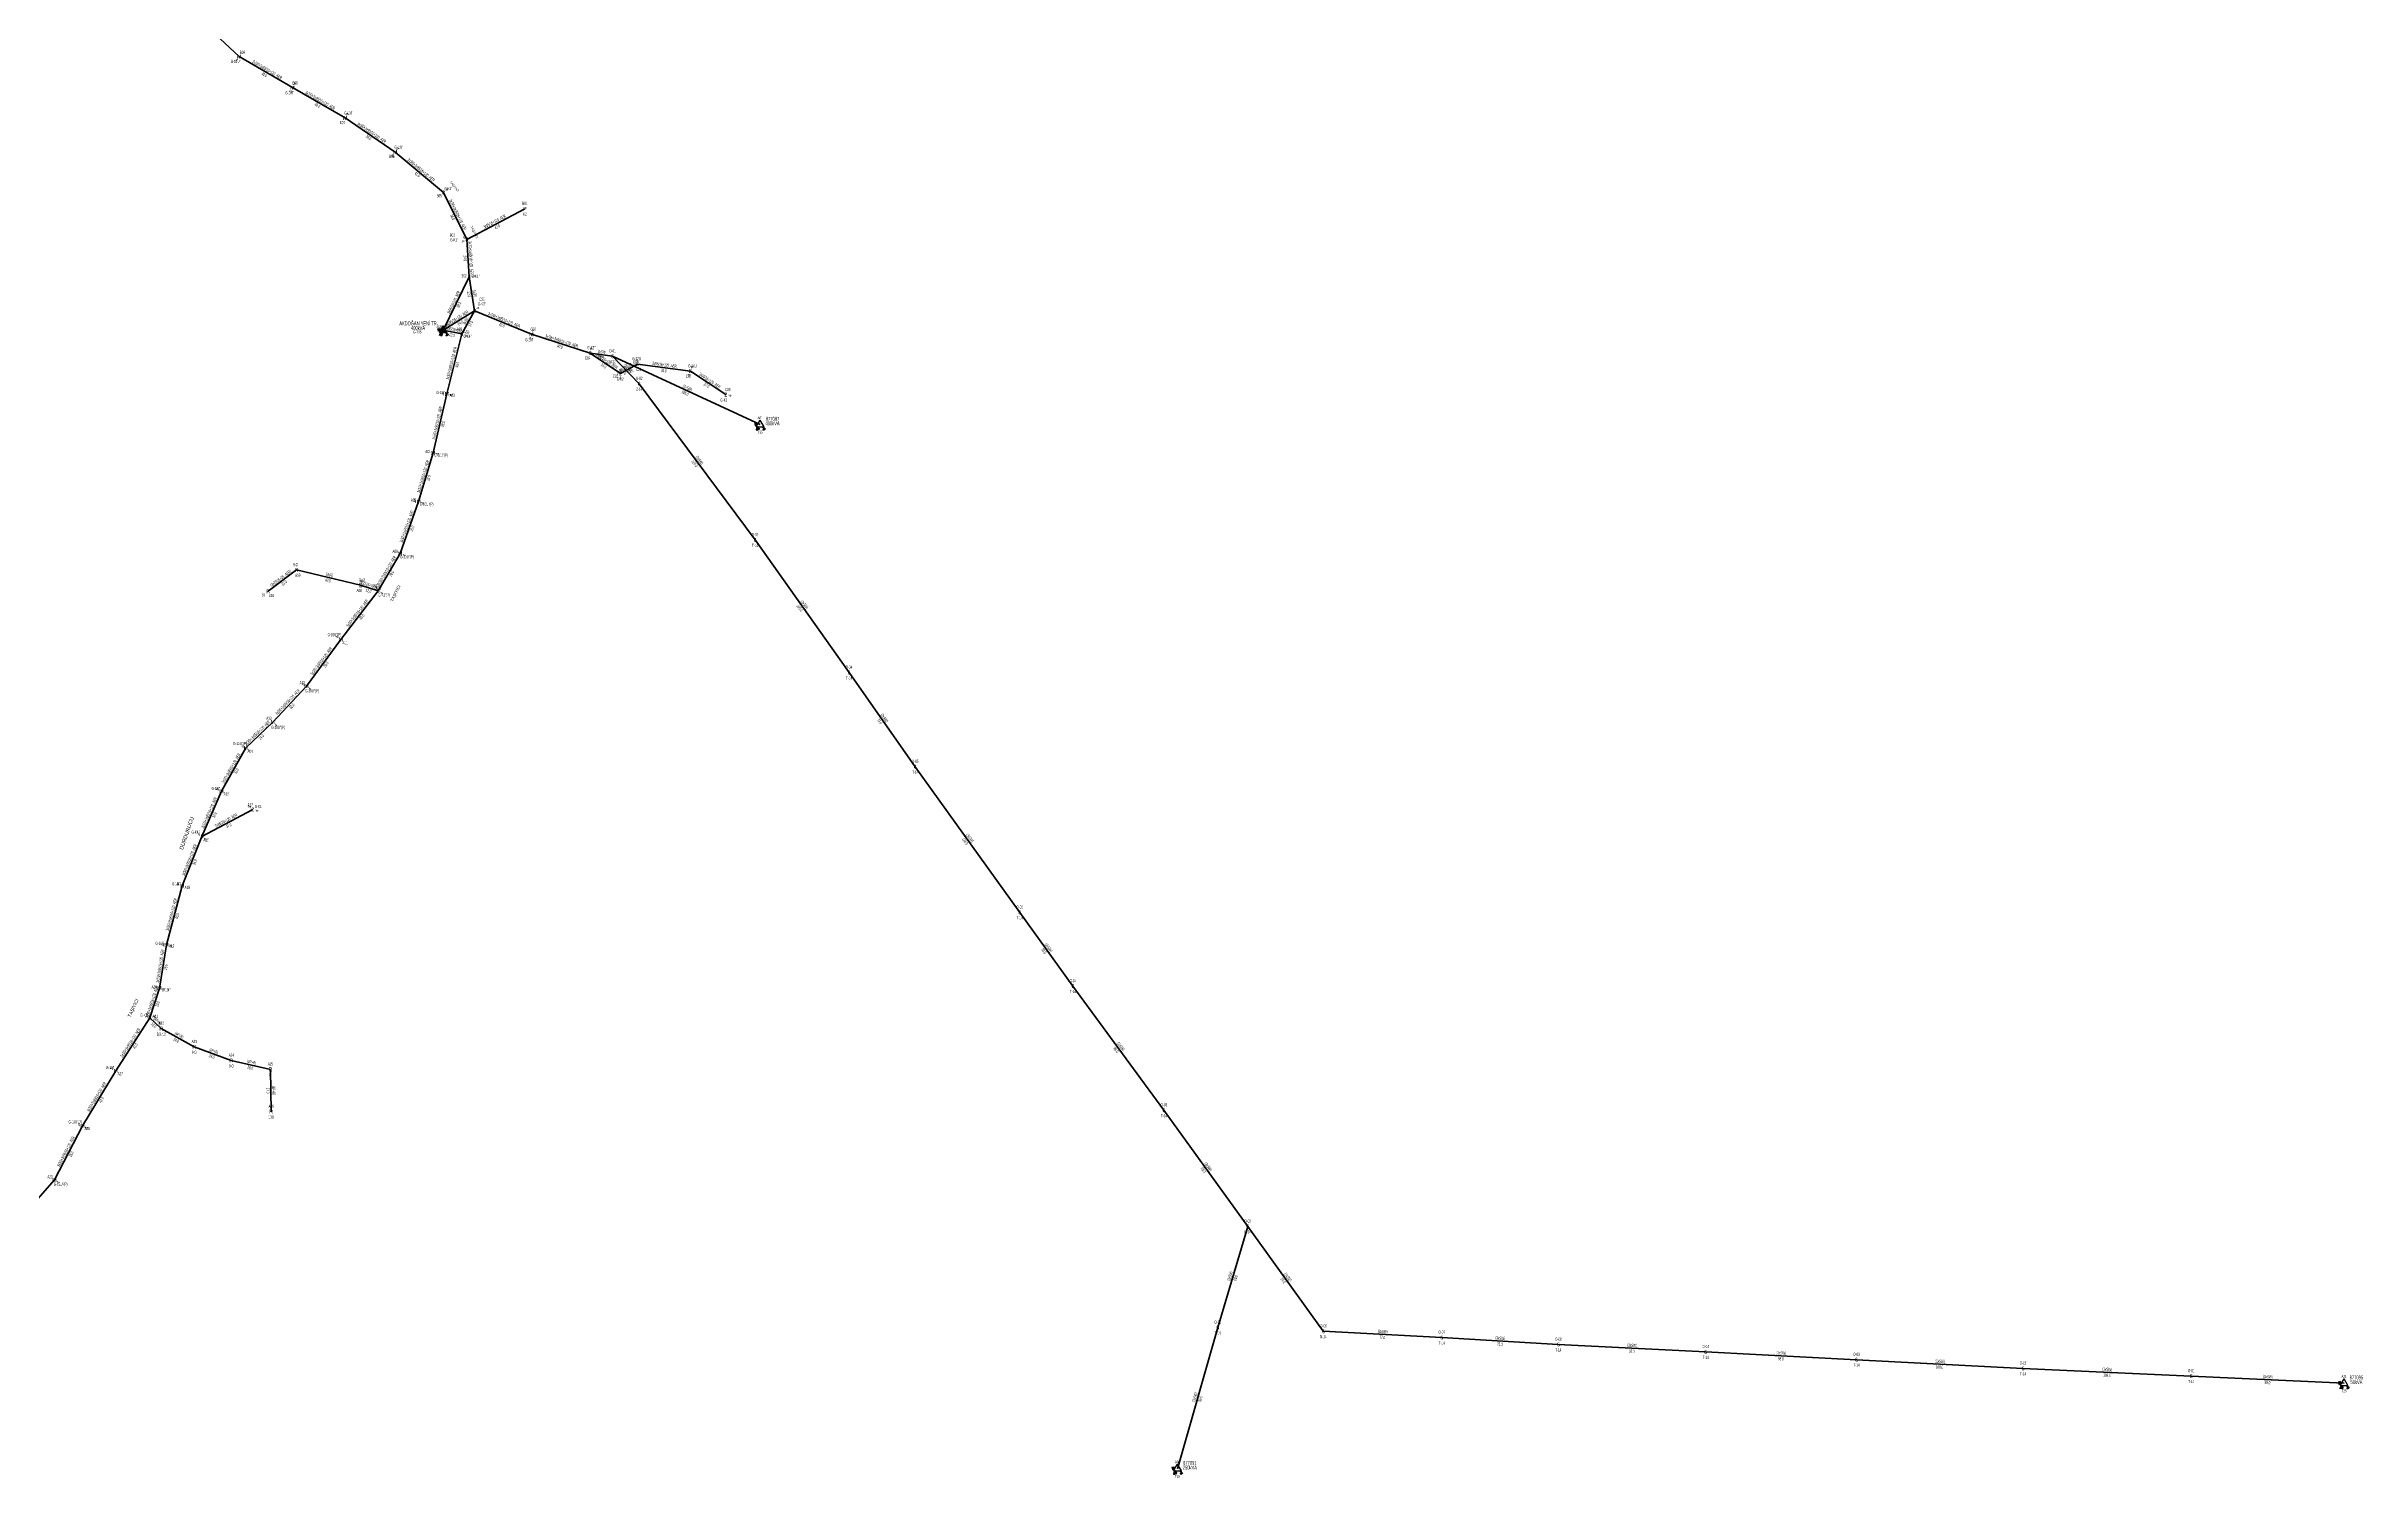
# Model space of a CAD drawing. Header units: millimetres. Extents: x 575398 to 593980, y 4181204 to 4193824.
# Drawn here: x 582530 to 584026, y 4183019 to 4183944 of the extents above; entities that cross this region are included whole.
import ezdxf
from ezdxf.enums import TextEntityAlignment as Align

# ---------------------------------------------------------------- set-up
doc = ezdxf.new("R2010")
doc.units = ezdxf.units.MM
for name, color, linetype, lineweight in [('DIREK_AG_MEVCUT', 120, 'Continuous', 25), ('DIREK_AG_YENI', 108, 'Continuous', 25), ('DIREK_ENH_MEVCUT', 6, 'Continuous', 25), ('DIREK_OG_YENI', 10, 'Continuous', 25), ('HAT_AG_HAVAI_BYSK', 3, 'Continuous', 50), ('HAT_AG_HAVAI_MEVCUT', 126, 'Continuous', 50), ('HAT_AG_HAVAI_YENI', 3, 'Continuous', 50), ('HAT_OG_HAVAI_MEVCUT', 48, 'Continuous', 70), ('HAT_OG_HAVAI_YENI', 1, 'Continuous', 70), ('KULLANICI', 1, 'Continuous', 25), ('TRAFO_MEVCUT', 5, 'Continuous', 30), ('TRAFO_TADILAT_BYSK', 5, 'Continuous', 30), ('TRAFO_YENI', 5, 'Continuous', 30)]:
    doc.layers.add(name, color=color, linetype=linetype, lineweight=lineweight)
doc.styles.add('Direk', font='B_CAD')
doc.styles.get("Standard").update_dxf_attribs({"font": 'Arial'})

# ---------------------------------------------------------------- blocks, each defined once
blk = doc.blocks.new('YENI_DIREK')
h = blk.add_hatch(color=32)
h.paths.add_polyline_path([(-3.3, -0.5), (-3.1, -0.6), (-2.6, 0.1), (-1.9, -0.3), (-1.8, -0.2), (-2.5, 0.3), (-2.1, 1), (-2.3, 1.1)])
h.paths.add_polyline_path([(-3.4, -0.2), (-3.3, -0.2), (-2.6, 1), (-2.7, 1.1)])
h.paths.add_polyline_path([(-3.5, 0.3), (-3.4, 0.2), (-3, 0.8), (-3.1, 0.9)])
h.paths.add_polyline_path([(-3.4, 0.7), (-3.5, 0.8), (-3.6, 0.7), (-3.5, 0.6)])
h.paths.add_polyline_path([(-1.3, -1.4), (-1.5, -1.4), (-1.5, -2.3), (-2.2, -2.3), (-2.5, -3.5), (-2.4, -3.5), (-2.2, -2.5), (-1.9, -2.5), (-2.1, -3.5), (-2, -3.5), (-1.8, -2.5), (-1.5, -2.5), (-1.7, -3.5), (-1.6, -3.5), (-1.4, -2.5), (-1.1, -2.5), (-1.3, -3.5), (-1.2, -3.5), (-1, -2.5), (-0.7, -2.5), (-0.9, -3.5), (-0.8, -3.5), (-0.5, -2.3), (-1.3, -2.3)])
at = {"layer": 'TRAFO_YENI'}
for points in [[(2.3, -1.6), (2.1, -1.9), (2, -1.4), (1.9, -1.4), (2, -2.3), (2.2, -2), (2.3, -2.7), (2.1, -2.7), (2.4, -2.9), (2.4, -2.9), (2.6, -2.5), (2.4, -2.6)], [(2.3, -1.6), (2.1, -1.9), (2, -1.4), (1.9, -1.4), (2, -2.3), (2.2, -2), (2.3, -2.7), (2.1, -2.7), (2.4, -2.9), (1.9, -3.2), (2.2, -3.8), (2.2, -3.7), (2, -3.3), (2.2, -3.1), (2.4, -3.6), (2.5, -3.6), (2.3, -3.1), (2.5, -2.9), (2.6, -3.4), (2.7, -3.4), (2.5, -2.9), (2.7, -2.8), (2.9, -3.2), (2.9, -3.2), (2.8, -2.7), (2.9, -2.6), (3.1, -3.1), (3.2, -3), (2.9, -2.4), (2.4, -2.9), (2.6, -2.5), (2.4, -2.6)], [(2.9, -2.6), (3.1, -3.1), (3.2, -3), (2.9, -2.4), (2.4, -2.9), (2.6, -2.5), (2.4, -2.6), (2.3, -1.6), (2.1, -1.9), (2, -1.4), (1.9, -1.4), (2, -2.3), (2.2, -2), (2.3, -2.7), (2.1, -2.7), (2.4, -2.9), (1.9, -3.2), (2.2, -3.8), (2.2, -3.7), (2, -3.3), (2.2, -3.1), (2.4, -3.6), (2.5, -3.6), (2.3, -3.1), (2.5, -2.9), (2.6, -3.4), (2.7, -3.4), (2.5, -2.9), (2.7, -2.8), (2.9, -3.2), (2.9, -3.2), (2.8, -2.7)]]:
    blk.add_hatch(color=32, dxfattribs=at).paths.add_polyline_path(points)
at = {"layer": 'TRAFO_TADILAT_BYSK', "color": 32, "flags": 128}
for points in [[(-3.5, 0.6), (-3.4, 0.7), (-3.5, 0.8), (-3.6, 0.7), (-3.5, 0.6)], [(-3.4, 0.2), (-3, 0.8), (-3.1, 0.9), (-3.5, 0.3), (-3.4, 0.2)], [(-3.3, -0.2), (-2.6, 1), (-2.7, 1.1), (-3.4, -0.2), (-3.3, -0.2)], [(-1.8, -0.2), (-2.5, 0.3), (-2.1, 1), (-2.3, 1.1), (-3.3, -0.5), (-3.1, -0.6), (-2.6, 0.1), (-1.9, -0.3), (-1.8, -0.2)], [(-1.3, -1.4), (-1.5, -1.4), (-1.5, -2.3), (-2.2, -2.3), (-2.5, -3.5), (-2.4, -3.5), (-2.2, -2.5), (-1.9, -2.5), (-2.1, -3.5), (-2, -3.5), (-1.8, -2.5), (-1.5, -2.5), (-1.7, -3.5), (-1.6, -3.5), (-1.4, -2.5), (-1.1, -2.5), (-1.3, -3.5), (-1.2, -3.5), (-1, -2.5), (-0.7, -2.5), (-0.9, -3.5), (-0.8, -3.5), (-0.5, -2.3), (-1.3, -2.3), (-1.3, -1.4)]]:
    blk.add_lwpolyline(points, dxfattribs=at)
at = {"layer": 'TRAFO_YENI', "linetype": 'Continuous'}
for p, q in [((-2.5, -1.4), (0, 2.9)), ((2.5, -1.4), (0, 2.9)), ((-2.5, -1.4), (2.5, -1.4))]:
    blk.add_line(p, q, dxfattribs=at)
at = {"layer": 'TRAFO_YENI', "color": 32, "flags": 128}
blk.add_lwpolyline([(1.9, -1.4), (2, -1.4), (2.1, -1.9), (2.3, -1.6), (2.4, -2.6), (2.6, -2.5), (2.4, -2.9), (2.9, -2.4), (3.2, -3), (3.1, -3.1), (2.9, -2.6), (2.8, -2.7), (2.9, -3.2), (2.9, -3.2), (2.7, -2.8), (2.5, -2.9), (2.7, -3.4), (2.6, -3.4), (2.5, -2.9), (2.3, -3.1), (2.5, -3.6), (2.4, -3.6), (2.2, -3.1), (2, -3.3), (2.2, -3.7), (2.2, -3.8), (1.9, -3.2), (2.4, -2.9), (2.1, -2.7), (2.3, -2.7), (2.2, -2), (2, -2.3), (1.9, -1.4)], dxfattribs=at)
at = {"layer": 'TRAFO_YENI', "linetype": 'Continuous'}
for points in [[(-2.5, -1.4), (0, -1.4), (0, 2.9)], [(0, -1.4), (0, 2.9), (2.5, -1.4)]]:
    blk.add_solid(points, dxfattribs=at)
blk = doc.blocks.new('MEV_DIREK')
h = blk.add_hatch(color=32)
h.paths.add_polyline_path([(-2.1, 1), (-2.4, 1.1), (-3.3, -0.5), (-3.1, -0.7), (-2.7, 0.1), (-1.9, -0.4), (-1.8, -0.2), (-2.6, 0.2)])
h.paths.add_polyline_path([(-3.5, -0.2), (-3.3, -0.2), (-2.6, 1), (-2.7, 1.1)])
h.paths.add_polyline_path([(-3.5, 0.3), (-3.4, 0.2), (-3.1, 0.8), (-3.2, 0.9)])
h.paths.add_polyline_path([(-3.6, 0.8), (-3.7, 0.7), (-3.5, 0.6), (-3.5, 0.7)])
h.paths.add_polyline_path([(-1.5, -2.3), (-2.3, -2.3), (-2.5, -3.5), (-2.4, -3.5), (-2.2, -2.5), (-1.9, -2.5), (-2.1, -3.5), (-2, -3.5), (-1.8, -2.5), (-1.5, -2.5), (-1.7, -3.5), (-1.6, -3.5), (-1.4, -2.5), (-1.1, -2.5), (-1.3, -3.5), (-1.2, -3.5), (-1, -2.5), (-0.7, -2.5), (-0.9, -3.5), (-0.8, -3.5), (-0.6, -2.3), (-1.3, -2.3), (-1.3, -1.4), (-1.5, -1.4)])
at = {"layer": 'TRAFO_MEVCUT'}
for points in [[(2.4, -1.6), (2.1, -1.9), (2.1, -1.4), (1.9, -1.4), (2, -2.3), (2.2, -2), (2.3, -2.7), (2.1, -2.7), (2.4, -2.9), (2.4, -2.9), (2.6, -2.5), (2.4, -2.6)], [(2.4, -1.6), (2.1, -1.9), (2.1, -1.4), (1.9, -1.4), (2, -2.3), (2.2, -2), (2.3, -2.7), (2.1, -2.7), (2.4, -2.9), (2, -3.2), (2.2, -3.8), (2.3, -3.7), (2.1, -3.3), (2.3, -3.1), (2.4, -3.6), (2.5, -3.6), (2.3, -3.1), (2.5, -2.9), (2.7, -3.4), (2.7, -3.4), (2.6, -2.9), (2.7, -2.8), (2.9, -3.2), (3, -3.2), (2.8, -2.7), (3, -2.6), (3.1, -3.1), (3.2, -3), (3, -2.4), (2.4, -2.9), (2.6, -2.5), (2.4, -2.6)], [(3, -2.6), (3.1, -3.1), (3.2, -3), (3, -2.4), (2.4, -2.9), (2.6, -2.5), (2.4, -2.6), (2.4, -1.6), (2.1, -1.9), (2.1, -1.4), (1.9, -1.4), (2, -2.3), (2.2, -2), (2.3, -2.7), (2.1, -2.7), (2.4, -2.9), (2, -3.2), (2.2, -3.8), (2.3, -3.7), (2.1, -3.3), (2.3, -3.1), (2.4, -3.6), (2.5, -3.6), (2.3, -3.1), (2.5, -2.9), (2.7, -3.4), (2.7, -3.4), (2.6, -2.9), (2.7, -2.8), (2.9, -3.2), (3, -3.2), (2.8, -2.7)]]:
    blk.add_hatch(color=32, dxfattribs=at).paths.add_polyline_path(points)
at = {"layer": 'TRAFO_MEVCUT', "linetype": 'Continuous'}
for p, q in [((-2.5, -1.4), (0, 2.9)), ((2.5, -1.4), (0, 2.9)), ((-2.5, -1.4), (2.5, -1.4))]:
    blk.add_line(p, q, dxfattribs=at)
at = {"layer": 'TRAFO_MEVCUT', "color": 32, "flags": 128}
blk.add_lwpolyline([(1.9, -1.4), (2.1, -1.4), (2.1, -1.9), (2.4, -1.6), (2.4, -2.6), (2.6, -2.5), (2.4, -2.9), (3, -2.4), (3.2, -3), (3.1, -3.1), (3, -2.6), (2.8, -2.7), (3, -3.2), (2.9, -3.2), (2.7, -2.8), (2.6, -2.9), (2.7, -3.4), (2.7, -3.4), (2.5, -2.9), (2.3, -3.1), (2.5, -3.6), (2.4, -3.6), (2.3, -3.1), (2.1, -3.3), (2.3, -3.7), (2.2, -3.8), (2, -3.2), (2.4, -2.9), (2.1, -2.7), (2.3, -2.7), (2.2, -2), (2, -2.3), (1.9, -1.4)], dxfattribs=at)
at = {"layer": 'TRAFO_TADILAT_BYSK', "color": 32, "flags": 128}
for points in [[(-3.5, 0.6), (-3.5, 0.7), (-3.6, 0.8), (-3.7, 0.7), (-3.5, 0.6)], [(-3.3, -0.2), (-2.6, 1), (-2.7, 1.1), (-3.5, -0.2), (-3.3, -0.2)], [(-3.4, 0.2), (-3.1, 0.8), (-3.2, 0.9), (-3.5, 0.3), (-3.4, 0.2)], [(-1.8, -0.2), (-2.6, 0.2), (-2.1, 1), (-2.4, 1.1), (-3.3, -0.5), (-3.1, -0.7), (-2.7, 0.1), (-1.9, -0.4), (-1.8, -0.2)], [(-1.3, -1.4), (-1.5, -1.4), (-1.5, -2.3), (-2.3, -2.3), (-2.5, -3.5), (-2.4, -3.5), (-2.2, -2.5), (-1.9, -2.5), (-2.1, -3.5), (-2, -3.5), (-1.8, -2.5), (-1.5, -2.5), (-1.7, -3.5), (-1.6, -3.5), (-1.4, -2.5), (-1.1, -2.5), (-1.3, -3.5), (-1.2, -3.5), (-1, -2.5), (-0.7, -2.5), (-0.9, -3.5), (-0.8, -3.5), (-0.6, -2.3), (-1.3, -2.3), (-1.3, -1.4)]]:
    blk.add_lwpolyline(points, dxfattribs=at)

msp = doc.modelspace()

# ---------------------------------------------------------------- linework, layer by layer
at = {"layer": 'HAT_AG_HAVAI_BYSK'}
for p, q in [((582733.348, 4183595.817), (582692.02, 4183605.69)), ((582604.54, 4183309.31), (582597.256, 4183316.357))]:
    msp.add_line(p, q, dxfattribs=at)
at = {"layer": 'HAT_AG_HAVAI_MEVCUT'}
for p, q in [((582673.7, 4183591.94), (582692.02, 4183605.69)), ((582604.54, 4183309.31), (582625.83, 4183297.53)), ((582649.8, 4183288.7), (582625.83, 4183297.53)), ((582675.07, 4183282.99), (582649.8, 4183288.7)), ((582675.07, 4183282.99), (582675.53, 4183255.7))]:
    msp.add_line(p, q, dxfattribs=at)
at = {"layer": 'HAT_AG_HAVAI_YENI'}
for p, q in [((582802.006, 4183819.272), (582839.462, 4183839.076)), ((582803.524, 4183795.057), (582786.737, 4183760.601)), ((582806.973, 4183773.177), (582786.737, 4183760.601)), ((582881.655, 4183745.793), (582901.202, 4183732.531)), ((582901.202, 4183732.531), (582912.338, 4183738.698)), ((582912.338, 4183738.698), (582946.449, 4183734.172)), ((582946.449, 4183734.172), (582969.302, 4183718.971)), ((582744.643, 4183592.246), (582733.348, 4183595.817)), ((582630.849, 4183433.538), (582663.668, 4183450.931))]:
    msp.add_line(p, q, dxfattribs=at)
at = {"layer": 'HAT_OG_HAVAI_MEVCUT'}
for p, q in [((582913.34, 4183726), (582896.09, 4183743.77)), ((582896.09, 4183743.77), (582991.49, 4183699.63)), ((582913.34, 4183726), (582988.19, 4183625.05)), ((583048.93, 4183539.42), (582988.19, 4183625.05)), ((583091.66, 4183478.51), (583048.93, 4183539.42)), ((583159.2, 4183384.4), (583091.66, 4183478.51)), ((583159.2, 4183384.4), (583193.59, 4183336.8)), ((583193.59, 4183336.8), (583252.37, 4183256.58)), ((583306.49, 4183181.48), (583252.37, 4183256.58)), ((583306.49, 4183181.48), (583287.14, 4183116.16)), ((583355.36, 4183113.75), (583306.49, 4183181.48)), ((583287.14, 4183116.16), (583261.14, 4183024.96)), ((583355.36, 4183113.75), (583431.87, 4183109.63)), ((583431.87, 4183109.63), (583507.21, 4183105.2)), ((583602.38, 4183100.4), (583507.21, 4183105.2)), ((583602.38, 4183100.4), (583699.88, 4183095.38)), ((583807.43, 4183089.71), (583699.88, 4183095.38)), ((583807.43, 4183089.71), (583916.11, 4183084.83)), ((583916.11, 4183084.83), (584014.87, 4183080.15))]:
    msp.add_line(p, q, dxfattribs=at)
at = {"layer": 'HAT_OG_HAVAI_YENI'}
for p, q in [((582627.398, 4183963), (582654.897, 4183937.38)), ((582654.897, 4183937.38), (582689.271, 4183917.353)), ((582689.271, 4183917.353), (582723.432, 4183897.736)), ((582723.432, 4183897.736), (582755.633, 4183875.716)), ((582755.633, 4183875.716), (582786.874, 4183849.676)), ((582786.874, 4183849.676), (582802.006, 4183819.272)), ((582802.006, 4183819.272), (582803.524, 4183795.057)), ((582803.524, 4183795.057), (582806.973, 4183773.177)), ((582806.973, 4183773.177), (582798.671, 4183758.166)), ((582806.973, 4183773.177), (582843.693, 4183757.964)), ((582798.671, 4183758.166), (582786.737, 4183760.601)), ((582798.671, 4183758.166), (582789.094, 4183719.414)), ((582843.693, 4183757.964), (582881.655, 4183745.793)), ((582896.09, 4183743.77), (582881.655, 4183745.793)), ((582789.094, 4183719.414), (582780.209, 4183681.321)), ((582780.209, 4183681.321), (582770.84, 4183649.852)), ((582770.84, 4183649.852), (582758.828, 4183616.286)), ((582758.828, 4183616.286), (582744.643, 4183592.246)), ((582744.643, 4183592.246), (582720.534, 4183560.853)), ((582720.534, 4183560.853), (582698.365, 4183530.602)), ((582698.365, 4183530.602), (582676.547, 4183507.429)), ((582676.547, 4183507.429), (582659.187, 4183490.655)), ((582659.187, 4183490.655), (582643.444, 4183462.668)), ((582643.444, 4183462.668), (582630.849, 4183433.538)), ((582630.849, 4183433.538), (582618.028, 4183401.663)), ((582618.028, 4183401.663), (582607.864, 4183363.479)), ((582607.864, 4183363.479), (582603.362, 4183335.438)), ((582603.362, 4183335.438), (582597.256, 4183316.357)), ((582597.256, 4183316.357), (582575.079, 4183282.064)), ((582575.079, 4183282.064), (582553.616, 4183246.477)), ((582553.616, 4183246.477), (582535.532, 4183211.543)), ((582535.532, 4183211.543), (582509.291, 4183181.587))]:
    msp.add_line(p, q, dxfattribs=at)

# ---------------------------------------------------------------- block references
at = {"layer": 'TRAFO_MEVCUT'}
for p in [(582991.49, 4183699.63), (584014.87, 4183080.15), (583261.14, 4183024.96)]:
    msp.add_blockref('MEV_DIREK', p, dxfattribs=at)
at = {"layer": 'TRAFO_YENI'}
msp.add_blockref('YENI_DIREK', (582786.737, 4183760.601), dxfattribs=at)

# ---------------------------------------------------------------- texts
at = {"layer": 'DIREK_AG_MEVCUT', "width": 0.53}
for s, p in [('B04', (582839.462, 4183842.576)), ('K2', (582839.462, 4183835.576)), ('9-O', (582691.307224, 4183609.123699)), ('A09', (582692.731374, 4183602.263056)), ('8I', (582670.45326, 4183589.503172)), ('A10', (582675.800978, 4183589.140734)), ('A22', (582604.54, 4183312.81)), ('9,3 /12', (582604.54, 4183305.81)), ('A23', (582625.83, 4183301.03)), ('9-O', (582625.83, 4183294.03)), ('A24', (582649.8, 4183292.2)), ('9-O', (582649.8, 4183285.2)), ('A25', (582675.07, 4183286.49)), ('8I', (582675.07, 4183279.49)), ('A26', (582675.53, 4183259.2)), ('10U', (582675.53, 4183252.2))]:
    msp.add_text(s, height=2.05, dxfattribs=at).set_placement(p, align=Align.MIDDLE_CENTER)
at = {"layer": 'DIREK_AG_MEVCUT', "style": 'Direk'}
for s, p in [('P', (582839.462, 4183839.076)), ('R', (582673.7, 4183591.94)), ('R', (582692.02, 4183605.69)), ('R', (582604.54, 4183309.31)), ('R', (582625.83, 4183297.53)), ('R', (582649.8, 4183288.7)), ('R', (582675.07, 4183282.99)), ('R', (582675.53, 4183255.7))]:
    msp.add_text(s, height=2.5, dxfattribs=at).set_placement(p, align=Align.MIDDLE_CENTER)
at = {"layer": 'DIREK_AG_YENI', "width": 0.53}
for s, p in [('G-12U', (582911.667538, 4183742.243081)), ('C05', (582898.073215, 4183730.962336)), ('G-K2', (582901.042704, 4183729.008364)), ('C06', (582912.988407, 4183735.258964)), ('C07', (582945.217882, 4183730.895669)), ('G-10U', (582947.73968, 4183737.606841)), ('G-K1', (582968.020113, 4183715.49893)), ('C08', (582970.51422, 4183722.254371)), ('A08', (582732.413239, 4183592.444135)), ('G-K1', (582734.317099, 4183599.313764)), ('A17', (582662.029051, 4183454.023547)), ('G-K1', (582667.213968, 4183452.810247))]:
    msp.add_text(s, height=2.05, dxfattribs=at).set_placement(p, align=Align.MIDDLE_CENTER)
at = {"layer": 'DIREK_AG_YENI', "color": 32, "style": 'Direk'}
for s, rotation, p in [('4', 357.410808, (582901.075511, 4183729.733858)), ('4', 289.843391, (582909.704253, 4183737.747539)), ('4', 159.405727, (582947.433895, 4183736.793065)), ('4', 436.419015, (582972.023709, 4183718.313505)), ('4', 523.482496, (582734.144063, 4183598.501452)), ('5', 230.422133, (582661.509874, 4183452.714954)), ('4', 432.922133, (582666.344538, 4183450.108721))]:
    msp.add_text(s, height=2, rotation=rotation, dxfattribs=at).set_placement(p, align=Align.MIDDLE_CENTER)
at = {"layer": 'DIREK_AG_YENI', "style": 'Direk'}
for s, p in [('2', (582901.202, 4183732.531)), ('E', (582912.338, 4183738.698)), ('E', (582946.449, 4183734.172)), ('2', (582969.302, 4183718.971)), ('2', (582733.348, 4183595.817)), ('2', (582663.668, 4183450.931))]:
    msp.add_text(s, height=2.5, dxfattribs=at).set_placement(p, align=Align.MIDDLE_CENTER)
at = {"layer": 'DIREK_AG_YENI', "color": 4, "style": 'Direk'}
for p in [(582901.314936, 4183735.028448), (582945.56963, 4183731.831763)]:
    msp.add_text('q', height=2, dxfattribs=at).set_placement(p, align=Align.MIDDLE_CENTER)
at = {"layer": 'DIREK_ENH_MEVCUT', "width": 0.53}
for s, p in [('O-01', (582896.09, 4183747.27)), ('N-12', (582896.09, 4183740.27)), ('O-02', (582913.34, 4183729.5)), ('Z-14', (582913.34, 4183722.5)), ('O-03', (582988.19, 4183628.55)), ('T-14', (582988.19, 4183621.55)), ('O-04', (583048.93, 4183542.92)), ('T-14', (583048.93, 4183535.92)), ('O-05', (583091.66, 4183482.01)), ('T-14', (583091.66, 4183475.01)), ('O-05', (583159.2, 4183387.9)), ('T-14', (583159.2, 4183380.9)), ('O-04', (583193.59, 4183340.3)), ('T-14', (583193.59, 4183333.3)), ('O-03', (583252.37, 4183260.08)), ('T-14', (583252.37, 4183253.08)), ('O-02', (583306.49, 4183184.98)), ('N-14', (583306.49, 4183177.98)), ('O-01', (583287.14, 4183119.66)), ('O-06', (583355.36, 4183117.25)), ('O-07', (583431.87, 4183113.13)), ('T-14', (583287.14, 4183112.66)), ('N-14', (583355.36, 4183110.25)), ('T-14', (583431.87, 4183106.13)), ('O-08', (583507.21, 4183108.7)), ('T-14', (583507.21, 4183101.7)), ('O-04', (583602.38, 4183103.9)), ('O-03', (583699.88, 4183098.88)), ('T-14', (583602.38, 4183096.9)), ('T-14', (583699.88, 4183091.88)), ('O-02', (583807.43, 4183093.21)), ('T-14', (583807.43, 4183086.21)), ('O-01', (583916.11, 4183088.33)), ('T-14', (583916.11, 4183081.33))]:
    msp.add_text(s, height=2.05, dxfattribs=at).set_placement(p, align=Align.MIDDLE_CENTER)
at = {"layer": 'DIREK_ENH_MEVCUT', "style": 'Direk'}
for p in [(582896.09, 4183743.77), (582913.34, 4183726), (582988.19, 4183625.05), (583048.93, 4183539.42), (583091.66, 4183478.51), (583159.2, 4183384.4), (583193.59, 4183336.8), (583252.37, 4183256.58), (583306.49, 4183181.48), (583287.14, 4183116.16), (583355.36, 4183113.75), (583431.87, 4183109.63), (583507.21, 4183105.2), (583602.38, 4183100.4), (583699.88, 4183095.38), (583807.43, 4183089.71), (583916.11, 4183084.83)]:
    msp.add_text('6', height=2.5, dxfattribs=at).set_placement(p, align=Align.MIDDLE_CENTER)
at = {"layer": 'DIREK_OG_YENI', "style": 'Direk'}
for s, p in [('M', (582654.897, 4183937.38)), ('M', (582689.271, 4183917.353)), ('M', (582723.432, 4183897.736)), ('M', (582755.633, 4183875.716)), ('8', (582786.874, 4183849.676)), ('8', (582802.006, 4183819.272)), ('8', (582803.524, 4183795.057)), ('8', (582806.973, 4183773.177)), ('8', (582798.671, 4183758.166)), ('M', (582843.693, 4183757.964)), ('8', (582881.655, 4183745.793)), ('M', (582789.094, 4183719.414)), ('M', (582780.209, 4183681.321)), ('M', (582770.84, 4183649.852)), ('M', (582758.828, 4183616.286)), ('8', (582744.643, 4183592.246)), ('M', (582720.534, 4183560.853)), ('M', (582698.365, 4183530.602)), ('M', (582676.547, 4183507.429)), ('M', (582659.187, 4183490.655)), ('M', (582643.444, 4183462.668)), ('8', (582630.849, 4183433.538)), ('M', (582618.028, 4183401.663)), ('M', (582607.864, 4183363.479)), ('M', (582603.362, 4183335.438)), ('8', (582597.256, 4183316.357)), ('M', (582575.079, 4183282.064)), ('M', (582553.616, 4183246.477)), ('M', (582535.532, 4183211.543))]:
    msp.add_text(s, height=2.5, dxfattribs=at).set_placement(p, align=Align.MIDDLE_CENTER)
at = {"layer": 'DIREK_OG_YENI', "width": 0.53}
for s, p in [('B09', (582656.983788, 4183940.18986)), ("G-10U''", (582652.601484, 4183934.289088)), ("G-10I''", (582687.360187, 4183914.049543)), ('B08', (582691.023449, 4183920.382674)), ('B07', (582721.571274, 4183894.771595)), ("G-10I''", (582725.471265, 4183900.984842)), ("G-10I''", (582757.973402, 4183878.811838)), ('B06', (582753.522324, 4183872.924039)), ('B05', (582784.128183, 4183847.505634)), ("G-K1''", (582789.981199, 4183852.132012)), ('B03', (582792.595031, 4183822.005124)), ("G-K1''", (582793.778314, 4183819.039036)), ('B02', (582800.090588, 4183795.73647)), ("G-K1''", (582807.583202, 4183795.50317)), ("G-K3''", (582811.582442, 4183777.657163)), ('C02', (582811.761622, 4183780.623952)), ('A02', (582797.205068, 4183761.344214)), ("G-K4''", (582802.438293, 4183756.688592)), ('C03', (582844.898117, 4183761.249984)), ("G-10I''", (582842.412993, 4183754.473813)), ('C04', (582880.122568, 4183742.646311)), ("G-K2''", (582882.464173, 4183749.332541)), ("G-10I''", (582785.093547, 4183720.374826)), ('A03', (582792.497217, 4183718.596618)), ('A04', (582776.825967, 4183682.218267)), ("G-10U''(P)", (582785.450082, 4183679.93093)), ('A05', (582767.513858, 4183650.941393)), ("G-10U''(P)", (582775.962226, 4183648.174346)), ('A06', (582755.658943, 4183617.771623)), ("G-10U''(P)", (582763.31454, 4183614.182754)), ('A07', (582743.391217, 4183595.514492)), ("G-K1''(P)", (582748.647143, 4183589.541795)), ("G-10U''(P)", (582716.461856, 4183563.908152)), ('A11', (582723.333655, 4183558.752541)), ('A12', (582695.674253, 4183532.840276)), ("G-10U''(P)", (582702.005543, 4183527.573643)), ('A13', (582674.056163, 4183509.887807)), ("G-10U''(P)", (582680.045082, 4183503.9759)), ("G-12U''(P)", (582655.409791, 4183493.571294)), ('A14', (582661.95737, 4183488.516063)), ("G-10I''", (582639.801138, 4183464.473977)), ('A15', (582646.579798, 4183461.113404)), ("G-K4''", (582626.689968, 4183436.352108)), ('A16', (582633.450227, 4183431.196288)), ("G-10I''", (582614.138404, 4183402.957537)), ('A18', (582621.348902, 4183400.557736)), ("G-10I''", (582603.513729, 4183364.404737)), ('A19', (582611.287347, 4183362.750512)), ('A20', (582599.957752, 4183336.251076)), ("G-10I''", (582607.682858, 4183334.405999)), ("G-K2''", (582593.612385, 4183318.080703)), ('A21', (582600.650533, 4183317.209728)), ("G-10I''", (582571.656217, 4183284.202176)), ('A27', (582578.047408, 4183280.209667)), ("G-10U''(P)", (582549.047246, 4183249.03372)), ('A28', (582556.670279, 4183244.767795)), ('A29', (582532.640428, 4183213.515007)), ("G-12U''(P)", (582539.520436, 4183208.822949))]:
    msp.add_text(s, height=2.05, dxfattribs=at).set_placement(p, align=Align.MIDDLE_CENTER)
at = {"layer": 'DIREK_OG_YENI', "color": 32, "style": 'Direk'}
for rotation, p in [(323.399972, (582653.227569, 4183935.132112)), (149.953694, (582690.672959, 4183919.776739)), (147.883933, (582724.920581, 4183900.107524)), (142.911318, (582757.321541, 4183877.949569)), (128.323769, (582789.070654, 4183851.412293)), (294.293544, (582799.453941, 4183818.120047)), (96.272528, (582806.307238, 4183795.362922)), (128.226935, (582809.172585, 4183774.909578)), (428.586524, (582801.277716, 4183757.143732)), (159.859763, (582844.657093, 4183760.592788)), (167.12292, (582882.279008, 4183748.522581)), (436.494551, (582791.816574, 4183718.760094)), (435.145688, (582782.915426, 4183680.603186)), (431.865116, (582773.500914, 4183648.980486)), (424.883278, (582761.363246, 4183615.097502)), (415.966802, (582746.963398, 4183590.678915)), (233.120703, (582718.294276, 4183562.533367)), (410.244893, (582700.517598, 4183528.811379)), (405.370763, (582678.539669, 4183505.461954)), (412.329112, (582661.403296, 4183488.94385)), (243.629725, (582640.935362, 4183463.911677)), (408.005393, (582632.929982, 4183431.66463)), (251.591509, (582615.371278, 4183402.547211)), (437.986664, (582610.602678, 4183362.89621)), (436.567038, (582606.085399, 4183334.787539)), (104.101279, (582599.971626, 4183317.039183)), (238.007419, (582572.704273, 4183283.547466)), (420.768187, (582556.059423, 4183245.109636)), (415.706627, (582537.845258, 4183209.965395))]:
    msp.add_text('4', height=2, rotation=rotation, dxfattribs=at).set_placement(p, align=Align.MIDDLE_CENTER)
at = {"layer": 'DIREK_OG_YENI', "color": 4, "style": 'Direk'}
for p in [(582688.019251, 4183915.188947), (582754.125374, 4183873.721742), (582800.238233, 4183821.039767), (582842.832202, 4183755.616868), (582786.663131, 4183719.997845), (582768.464184, 4183650.630138), (582742.875233, 4183594.013767), (582696.443038, 4183532.200769), (582657.208165, 4183492.182812), (582629.081233, 4183435.305767), (582605.418752, 4183363.999348), (582595.488233, 4183318.124767), (582551.434372, 4183247.697861)]:
    msp.add_text('q', height=2, dxfattribs=at).set_placement(p, align=Align.MIDDLE_CENTER)
at = {"layer": 'HAT_AG_HAVAI_BYSK', "lineweight": 30, "width": 0.53}
for s, rotation, p in [('42.0', 346.564214, (582712.486498, 4183599.926764, 291346.01)), ('10.0', 315.947447, (582600.30698, 4183312.222603, 291298.628))]:
    msp.add_text(s, height=2.05, rotation=rotation, dxfattribs=at).set_placement(p, align=Align.TOP_CENTER)
for s, rotation, p in [('[2xR]', 346.564214, (582712.881502, 4183601.580236, 291346.01)), ('[4P+R]', 315.947447, (582601.48902, 4183313.444397, 291298.628))]:
    msp.add_text(s, height=2.05, rotation=rotation, dxfattribs=at).set_placement(p, align=Align.CENTER)
at = {"layer": 'HAT_AG_HAVAI_MEVCUT', "lineweight": 30, "width": 0.53}
for s, rotation, p in [('(3x25/16+35_AER)', 36.889908, (582682.349763, 4183599.494822, 291346.01)), ('(4P+R)', 331.043744, (582615.59652, 4183304.163741, 291312.915)), ('(4P+R)', 339.777356, (582638.108819, 4183293.912603, 291312.915)), ('(4P+R)', 347.267294, (582662.622343, 4183286.674098, 291324.9)), ('(4P+R)', 270.965686, (582676.149879, 4183269.359326, 291337.765))]:
    msp.add_text(s, height=2.05, rotation=rotation, dxfattribs=at).set_placement(p, align=Align.CENTER)
for s, rotation, p in [('23.0', 36.889908, (582683.370237, 4183598.135178, 291346.01)), ('24.0', 331.043744, (582614.77348, 4183302.676259, 291312.915)), ('26.0', 339.777356, (582637.521181, 4183292.317397, 291312.915)), ('26.0', 347.267294, (582662.247657, 4183285.015902, 291324.9)), ('27.0', 270.965686, (582674.450121, 4183269.330674, 291337.765))]:
    msp.add_text(s, height=2.05, rotation=rotation, dxfattribs=at).set_placement(p, align=Align.TOP_CENTER)
at = {"layer": 'HAT_AG_HAVAI_YENI', "lineweight": 30, "width": 0.53}
for s, rotation, p in [('3x95/16+120_AER', 27.866619, (582820.336697, 4183829.925432, 291419.731)), ('3x95/16+120_AER', 424.024607, (582794.366365, 4183778.201287, 291393.3685)), ('3x95/16+120_AER', 391.859575, (582796.406337, 4183767.610943, 291393.3685)), ('3x95/16+120_AER', 325.844391, (582891.905726, 4183739.865388, 291450.601)), ('3x95/16+120_AER', 28.977224, (582906.358207, 4183736.358091, 291456.169)), ('3x95/16+120_AER', 352.441887, (582929.505302, 4183737.277615, 291473.2245)), ('3x95/16+120_AER', 326.369567, (582958.346259, 4183727.279233, 291484.651)), ('3x50/16+70_AER', 342.455255, (582739.251733, 4183594.84196, 291366.674)), ('3x95/16+120_AER', 27.922131, (582646.86047, 4183442.985547, 291331.834))]:
    msp.add_text(s, height=2.05, rotation=rotation, dxfattribs=at).set_placement(p, align=Align.CENTER)
for s, rotation, p in [('42.0', 27.866619, (582821.131303, 4183828.422568, 291419.731)), ('38.0', 424.024607, (582795.894635, 4183777.456713, 291393.3685)), ('24.0', 391.859575, (582797.303663, 4183766.167057, 291393.3685)), ('24.0', 325.844391, (582890.951274, 4183738.458612, 291450.601)), ('13.0', 28.977224, (582907.181793, 4183734.870909, 291456.169)), ('34.0', 352.441887, (582929.281698, 4183735.592385, 291473.2245)), ('27.0', 326.369567, (582957.404741, 4183725.863767, 291484.651)), ('12.0', 342.455255, (582738.739267, 4183593.22104, 291366.674)), ('37.0', 27.922131, (582647.65653, 4183441.483453, 291331.834))]:
    msp.add_text(s, height=2.05, rotation=rotation, dxfattribs=at).set_placement(p, align=Align.TOP_CENTER)
at = {"layer": 'HAT_OG_HAVAI_MEVCUT', "lineweight": 30, "width": 0.53}
for s, rotation, p in [('25.0', 314.149297, (582904.105102, 4183734.292949, 291448.045)), ('105.0', 335.170801, (582943.433073, 4183720.928571, 291495.745)), ('126.0', 306.555314, (582950.08221, 4183675.018741, 291494.095)), ('105.0', 305.349254, (583017.866706, 4183581.743225, 291494.095)), ('74.0', 305.050691, (583069.599152, 4183508.476844, 291524.465)), ('116.0', 305.6659, (583124.739434, 4183430.959401, 291545.83)), ('59.0', 305.84732, (583175.706007, 4183360.102217, 291596.795)), ('99.0', 306.231537, (583222.29436, 4183296.187608, 291626.185)), ('93.0', 305.777998, (583278.740405, 4183218.533051, 291626.185)), ('68.0', 433.498924, (583297.629992, 4183148.578572, 291643.57)), ('84.0', 305.812009, (583330.2357, 4183147.117641, 291653.245)), ('77.0', 356.917647, (583393.569294, 4183110.84123, 291715.935)), ('75.0', 356.634877, (583469.490106, 4183106.566466, 291753.605)), ('95.0', 357.112673, (583554.752184, 4183101.951079, 291753.605)), ('98.0', 357.052605, (583651.086294, 4183097.041124, 291849.94)), ('108.0', 356.982179, (583753.61025, 4183091.696179, 291849.94)), ('109.0', 357.429005, (583861.731871, 4183086.420856, 291958.055)), ('95.0', 434.0878, (583274.957431, 4183070.326961, 291630.57)), ('99.0', 357.28692, (583965.449766, 4183081.640953, 292007.435))]:
    msp.add_text(s, height=2.05, rotation=rotation, dxfattribs=at).set_placement(p, align=Align.TOP_CENTER)
for rotation, p in [(314.149297, (582905.324898, 4183735.477051, 291448.045)), (335.170801, (582944.146927, 4183722.471429, 291495.745)), (306.555314, (582951.44779, 4183676.031259, 291494.095)), (305.349254, (583019.253294, 4183582.726775, 291494.095)), (305.050691, (583070.990848, 4183509.453156, 291524.465)), (305.6659, (583126.120566, 4183431.950599, 291545.83)), (305.84732, (583177.083993, 4183361.097783, 291596.795)), (306.231537, (583223.66564, 4183297.192392, 291626.185)), (305.777998, (583280.119595, 4183219.526949, 291626.185)), (433.498924, (583296.000008, 4183149.061428, 291643.57)), (305.812009, (583331.6143, 4183148.112359, 291653.245)), (356.917647, (583393.660706, 4183112.53877, 291715.935)), (356.634877, (583469.589894, 4183108.263534, 291753.605)), (357.112673, (583554.837816, 4183103.648921, 291753.605)), (357.052605, (583651.173706, 4183098.738876, 291849.94)), (356.982179, (583753.69975, 4183093.393821, 291849.94)), (357.429005, (583861.808129, 4183088.119144, 291958.055)), (357.28692, (583965.530234, 4183083.339047, 292007.435)), (434.0878, (583273.322569, 4183070.793039, 291630.57))]:
    msp.add_text('(3xSW)', height=2.05, rotation=rotation, dxfattribs=at).set_placement(p, align=Align.CENTER)
at = {"layer": 'HAT_OG_HAVAI_YENI', "lineweight": 30, "width": 0.53}
for s, rotation, p in [('3x3/0+3x95/16+120_AER', 329.774042, (582672.5119, 4183928.10094, 291344.6355)), ('3x3/0+3x95/16+120_AER', 330.133345, (582706.774786, 4183908.281609, 291361.716)), ('3x3/0+3x95/16+120_AER', 325.63452, (582740.012299, 4183887.427636, 291377.8165)), ('3x3/0+3x95/16+120_AER', 320.188116, (582771.797729, 4183863.348928, 291393.437)), ('3x3/0+3x95/16+120_AER', 296.459423, (582795.200963, 4183834.852729, 291401.003)), ('3x3/0+3x95/16+120_AER', 273.587088, (582803.613335, 4183807.217681, 291401.762)), ('3x3/0', 278.957969, (582806.088132, 4183784.249353, 291403.4865)), ('3x3/0+3x95/16+120_AER', 348.467731, (582792.873932, 4183760.21634, 291393.3685)), ('3x3/0', 421.054726, (582802.07818, 4183766.082878, 291399.3355)), ('3xSW+3x95/16+120_AER', 337.495901, (582825.658337, 4183766.355774, 291421.8465)), ('3xSW+3x95/16+120_AER', 342.223626, (582862.933507, 4183752.687917, 291440.8275)), ('3x3/0+3x95/16+120_AER', 436.118323, (582793.057326, 4183738.99393, 291394.547)), ('3xSW', 352.022215, (582888.990471, 4183745.623274, 291440.8275)), ('3x3/0+3x95/16+120_AER', 436.87078, (582783.823719, 4183700.560576, 291390.1045)), ('3x3/0+3x95/16+120_AER', 433.420596, (582774.709839, 4183665.829042, 291385.42)), ('3x3/0+3x95/16+120_AER', 430.309635, (582764.033702, 4183633.355396, 291379.414)), ('3x3/0+3x95/16+120_AER', 419.45692, (582751.00344, 4183604.697958, 291372.3215)), ('3x3/0+3x95/16+120_AER', 412.476683, (582731.91436, 4183577.067222, 291360.267)), ('3x3/0+3x95/16+120_AER', 413.764724, (582708.763893, 4183546.229937, 291349.1825)), ('3x3/0+3x95/16+120_AER', 406.725063, (582686.837138, 4183519.598175, 291338.2735)), ('3x3/0+3x95/16+120_AER', 404.016464, (582667.276365, 4183499.653269, 291329.5935)), ('3x3/0+3x95/16+120_AER', 420.64176, (582650.574664, 4183477.078228, 291321.722)), ('3x3/0+3x95/16+120_AER', 426.61769, (582636.366304, 4183448.440335, 291315.4245)), ('3x3/0+3x95/16+120_AER', 428.088655, (582623.649902, 4183417.917696, 291309.014)), ('3x3/0+3x95/16+120_AER', 435.094362, (582612.124602, 4183382.789644, 291303.932)), ('3x3/0+3x95/16+120_AER', 440.878965, (582604.773748, 4183349.593242, 291301.681)), ('3x3/0+3x95/16+120_AER', 432.25511, (582599.49944, 4183326.156562, 291298.628)), ('3x3/0+3x95/16+120_AER', 417.109585, (582585.453746, 4183299.672079, 291287.5395)), ('3x3/0+3x95/16+120_AER', 418.905254, (582563.619633, 4183264.709487, 291276.808)), ('3x3/0+3x95/16+120_AER', 422.63112, (582543.819145, 4183229.40076, 291267.766))]:
    msp.add_text(s, height=2.05, rotation=rotation, dxfattribs=at).set_placement(p, align=Align.CENTER)
for s, rotation, p in [('40.0', 329.774042, (582671.6561, 4183926.63206, 291344.6355)), ('39.0', 330.133345, (582705.928214, 4183906.807391, 291361.716)), ('39.0', 325.63452, (582739.052701, 4183886.024364, 291377.8165)), ('41.0', 320.188116, (582770.709271, 4183862.043072, 291393.437)), ('34.0', 296.459423, (582793.679037, 4183834.095271, 291401.003)), ('24.0', 273.587088, (582801.916665, 4183807.111319, 291401.762)), ('22.0', 278.957969, (582804.408868, 4183783.984647, 291403.4865)), ('12.0', 348.467731, (582792.534068, 4183758.55066, 291393.3685)), ('17.0', 421.054726, (582803.56582, 4183765.260122, 291399.3355)), ('40.0', 337.495901, (582825.007663, 4183764.785226, 291421.8465)), ('40.0', 342.223626, (582862.414493, 4183751.069083, 291440.8275)), ('15.0', 352.022215, (582888.754529, 4183743.939726, 291440.8275)), ('40.0', 436.118323, (582794.707674, 4183738.58607, 291394.547)), ('39.0', 436.87078, (582785.479281, 4183700.174424, 291390.1045)), ('33.0', 433.420596, (582776.339161, 4183665.343958, 291385.42)), ('36.0', 430.309635, (582765.634298, 4183632.782604, 291379.414)), ('28.0', 419.45692, (582752.46756, 4183603.834042, 291372.3215)), ('40.0', 412.476683, (582733.26264, 4183576.031778, 291360.267)), ('38.0', 413.764724, (582710.135107, 4183545.225063, 291349.1825)), ('32.0', 406.725063, (582688.074862, 4183518.432825, 291338.2735)), ('24.0', 404.016464, (582668.457635, 4183498.430731, 291329.5935)), ('32.0', 420.64176, (582652.056336, 4183476.244772, 291321.722)), ('32.0', 426.61769, (582637.926696, 4183447.765665, 291315.4245)), ('34.0', 428.088655, (582625.227098, 4183417.283304, 291309.014)), ('40.0', 435.094362, (582613.767398, 4183382.352356, 291303.932)), ('28.0', 440.878965, (582606.452252, 4183349.323758, 291301.681)), ('20.0', 432.25511, (582601.11856, 4183325.638438, 291298.628)), ('41.0', 417.109585, (582586.881254, 4183298.748921, 291287.5395)), ('42.0', 418.905254, (582565.075367, 4183263.831513, 291276.808)), ('39.0', 422.63112, (582545.328855, 4183228.61924, 291267.766))]:
    msp.add_text(s, height=2.05, rotation=rotation, dxfattribs=at).set_placement(p, align=Align.TOP_CENTER)
at = {"layer": 'KULLANICI'}
for s, height, rotation, p in [('TAŞIYICI', 1.408447, 307.9033, (582790.8653, 4183856.3533)), ('TAŞIYICI', 1.501911, 298.610547, (582804.126569, 4183827.405392)), ('TAŞIYICI', 1.967056, 62.9164, (582754.0954, 4183585.031)), ('DURDURUCU', 2.444384, 71.1753, (582618.534057, 4183424.686143)), ('TAŞIYICI', 2.188068, 65.3764, (582584.6874, 4183316.3727, 1.379786))]:
    msp.add_text(s, height=height, rotation=rotation, dxfattribs=at).set_placement(p)
at = {"layer": 'TRAFO_MEVCUT', "width": 0.6}
for s, height, p in [('A01', 1.8, (582991.49, 4183703.13)), ('400kVA', 2.5, (582999.49, 4183699.13)), ('877087', 2.5, (582999.49, 4183702.13)), ('A01', 1.8, (584014.87, 4183083.65)), ('877095', 2.5, (584022.87, 4183082.65)), ('50kVA', 2.5, (584022.87, 4183079.65)), ('A01', 1.8, (583261.14, 4183028.46)), ('250kVA', 2.5, (583269.14, 4183024.46)), ('877091', 2.5, (583269.14, 4183027.46))]:
    msp.add_text(s, height=height, dxfattribs=at).set_placement(p, align=Align.CENTER)
for s, p in [('T35', (582991.49, 4183695.63)), ('T25', (584014.87, 4183076.15)), ('T35', (583261.14, 4183020.96))]:
    msp.add_text(s, height=1.8, dxfattribs=at).set_placement(p, align=Align.TOP_CENTER)
at = {"layer": 'TRAFO_YENI', "width": 0.6}
for s, p in [('AKDOĞAN YENİ TR', (582770.407052, 4183763.754153)), ('400kVA', (582770.407052, 4183760.754153))]:
    msp.add_text(s, height=2.5, dxfattribs=at).set_placement(p, align=Align.CENTER)
msp.add_text('G-T35', height=1.8, dxfattribs=at).set_placement((582769.964823, 4183760.391487), align=Align.TOP_CENTER)
at = {"layer": 'TRAFO_YENI', "color": 4, "style": 'Direk'}
msp.add_text('C', height=2, dxfattribs=at).set_placement((582789.565427, 4183763.429427), align=Align.MIDDLE_CENTER)

doc.saveas('drawing.dxf')
